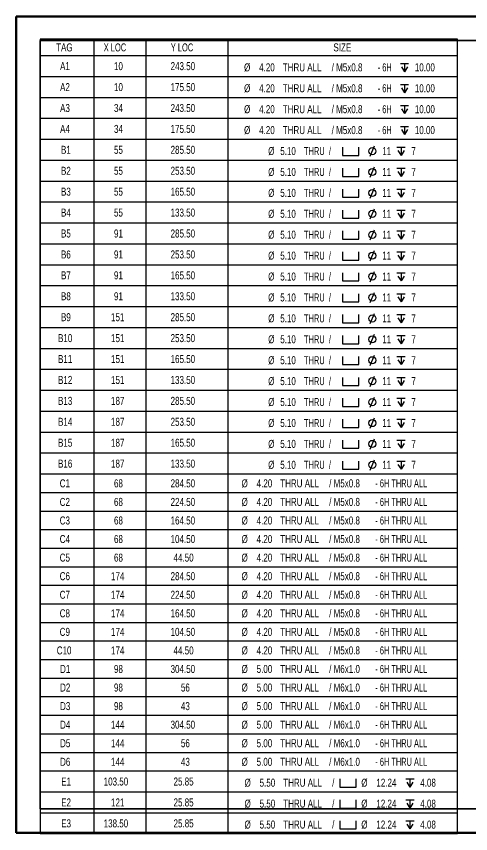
# Model space of a CAD drawing. Header units: millimetres. Extents: x 0 to 279, y 0 to 216.
# Drawn here: x 0 to 120.3, y -0.3 to 215.9 of the extents above; entities that cross this region are included whole.
import ezdxf

# ---------------------------------------------------------------- set-up
doc = ezdxf.new("R2010")
doc.units = ezdxf.units.MM
doc.layers.add('PAGE_BORDER', color=7, linetype='Continuous')
doc.layers.add('TITLE_BLOCK_BORDER', color=7, linetype='Continuous')
doc.styles.add('SLDTEXTSTYLE0', font='TXT', dxfattribs={"width": 0.75})
doc.styles.add('SLDTEXTSTYLE1', font='TXT', dxfattribs={"width": 0.7})
doc.styles.add('SLDTEXTSTYLE2', font='TXT', dxfattribs={"width": 0.6875})
doc.styles.add('SLDTEXTSTYLE3', font='TXT', dxfattribs={"width": 0.678571})
doc.styles.add('SLDTEXTSTYLE4', font='TXT', dxfattribs={"width": 0.692308})

# ---------------------------------------------------------------- blocks, each defined once
blk = doc.blocks.new('SW_SYMBOL_HOLE_DEPTH')
at = {"layer": 'TITLE_BLOCK_BORDER', "color": 0}
for p, q in [((0, 875), (800, 875)), ((400, 875), (400, 75)), ((100, 555), (400, 75)), ((700, 555), (400, 75))]:
    blk.add_line(p, q, dxfattribs=at)
blk = doc.blocks.new('SW_SYMBOL_HOLE_SPOT')
at = {"layer": 'TITLE_BLOCK_BORDER', "color": 0}
for p, q in [((0, 875), (0, 75)), ((1600, 75), (1600, 875)), ((0, 75), (1600, 75))]:
    blk.add_line(p, q, dxfattribs=at)
blk = doc.blocks.new('SW_SYMBOL_HOLE_DIAM')
at = {"layer": 'TITLE_BLOCK_BORDER', "color": 0}
blk.add_line((300, 0), (700, 1000), dxfattribs=at)
blk.add_circle((500, 500), 350, dxfattribs=at)
blk = doc.blocks.new('SW_TABLEANNOTATION_0')
at = {"layer": 'TITLE_BLOCK_BORDER', "color": 0}
for p, q in [((0, 0), (0, -210.09)), ((110.56, 0), (0, 0)), ((14.28, 0), (14.28, -4.3)), ((28.01, 0), (28.01, -4.3)), ((49.72, 0), (49.72, -4.3)), ((110.56, -210.09), (110.56, 0)), ((0, -4.3), (110.56, -4.3)), ((14.28, -4.3), (14.28, -210.09)), ((28.01, -4.3), (28.01, -210.09)), ((49.72, -4.3), (49.72, -210.09)), ((0, -9.83), (110.56, -9.83)), ((0, -15.37), (110.56, -15.37)), ((0, -20.9), (110.56, -20.9)), ((0, -26.43), (110.56, -26.43)), ((0, -31.96), (110.56, -31.96)), ((0, -37.5), (110.56, -37.5)), ((0, -43.03), (110.56, -43.03)), ((0, -48.56), (110.56, -48.56)), ((0, -54.09), (110.56, -54.09)), ((0, -59.62), (110.56, -59.62)), ((0, -65.16), (110.56, -65.16)), ((0, -70.69), (110.56, -70.69)), ((0, -76.22), (110.56, -76.22)), ((0, -81.75), (110.56, -81.75)), ((0, -87.29), (110.56, -87.29)), ((0, -92.82), (110.56, -92.82)), ((0, -98.35), (110.56, -98.35)), ((0, -103.88), (110.56, -103.88)), ((0, -109.42), (110.56, -109.42)), ((0, -114.95), (110.56, -114.95)), ((0, -119.86), (110.56, -119.86)), ((0, -124.77), (110.56, -124.77)), ((0, -129.68), (110.56, -129.68)), ((0, -134.59), (110.56, -134.59)), ((0, -139.5), (110.56, -139.5)), ((0, -144.41), (110.56, -144.41)), ((0, -149.31), (110.56, -149.31)), ((0, -154.22), (110.56, -154.22)), ((0, -159.13), (110.56, -159.13)), ((0, -164.04), (110.56, -164.04)), ((0, -168.95), (110.56, -168.95)), ((0, -173.86), (110.56, -173.86)), ((0, -178.77), (110.56, -178.77)), ((0, -183.68), (110.56, -183.68)), ((0, -188.59), (110.56, -188.59)), ((0, -193.5), (110.56, -193.5)), ((0, -199.03), (110.56, -199.03)), ((0, -204.56), (110.56, -204.56)), ((0, -210.09), (110.56, -210.09))]:
    blk.add_line(p, q, dxfattribs=at)
at = {"layer": 'TITLE_BLOCK_BORDER', "color": 0, "xscale": 0.0027037109375, "yscale": 0.0027037109375, "zscale": 0.0027037109375}
for name, p in [('SW_SYMBOL_HOLE_DEPTH', (95.41, -8.8)), ('SW_SYMBOL_HOLE_DEPTH', (95.41, -14.33)), ('SW_SYMBOL_HOLE_DEPTH', (95.41, -19.87)), ('SW_SYMBOL_HOLE_DEPTH', (95.41, -25.4)), ('SW_SYMBOL_HOLE_SPOT', (80.12, -30.93)), ('SW_SYMBOL_HOLE_DIAM', (86.62, -30.93)), ('SW_SYMBOL_HOLE_DEPTH', (94.5, -30.93)), ('SW_SYMBOL_HOLE_SPOT', (80.12, -36.46)), ('SW_SYMBOL_HOLE_DIAM', (86.62, -36.46)), ('SW_SYMBOL_HOLE_DEPTH', (94.5, -36.46)), ('SW_SYMBOL_HOLE_SPOT', (80.12, -42)), ('SW_SYMBOL_HOLE_DIAM', (86.62, -42)), ('SW_SYMBOL_HOLE_DEPTH', (94.5, -42)), ('SW_SYMBOL_HOLE_SPOT', (80.12, -47.53)), ('SW_SYMBOL_HOLE_DIAM', (86.62, -47.53)), ('SW_SYMBOL_HOLE_DEPTH', (94.5, -47.53)), ('SW_SYMBOL_HOLE_SPOT', (80.12, -53.06)), ('SW_SYMBOL_HOLE_DIAM', (86.62, -53.06)), ('SW_SYMBOL_HOLE_DEPTH', (94.5, -53.06)), ('SW_SYMBOL_HOLE_DIAM', (86.62, -58.59)), ('SW_SYMBOL_HOLE_SPOT', (80.12, -58.59)), ('SW_SYMBOL_HOLE_DEPTH', (94.5, -58.59)), ('SW_SYMBOL_HOLE_SPOT', (80.12, -64.12)), ('SW_SYMBOL_HOLE_DIAM', (86.62, -64.12)), ('SW_SYMBOL_HOLE_DEPTH', (94.5, -64.12)), ('SW_SYMBOL_HOLE_DIAM', (86.62, -69.66)), ('SW_SYMBOL_HOLE_SPOT', (80.12, -69.66)), ('SW_SYMBOL_HOLE_DEPTH', (94.5, -69.66)), ('SW_SYMBOL_HOLE_SPOT', (80.12, -75.19)), ('SW_SYMBOL_HOLE_DIAM', (86.62, -75.19)), ('SW_SYMBOL_HOLE_DEPTH', (94.5, -75.19)), ('SW_SYMBOL_HOLE_SPOT', (80.12, -80.72)), ('SW_SYMBOL_HOLE_DIAM', (86.62, -80.72)), ('SW_SYMBOL_HOLE_DEPTH', (94.5, -80.72)), ('SW_SYMBOL_HOLE_SPOT', (80.12, -86.25)), ('SW_SYMBOL_HOLE_DIAM', (86.62, -86.25)), ('SW_SYMBOL_HOLE_DEPTH', (94.5, -86.25)), ('SW_SYMBOL_HOLE_SPOT', (80.12, -91.79)), ('SW_SYMBOL_HOLE_DIAM', (86.62, -91.79)), ('SW_SYMBOL_HOLE_DEPTH', (94.5, -91.79)), ('SW_SYMBOL_HOLE_SPOT', (80.12, -97.32)), ('SW_SYMBOL_HOLE_DIAM', (86.62, -97.32)), ('SW_SYMBOL_HOLE_DEPTH', (94.5, -97.32)), ('SW_SYMBOL_HOLE_SPOT', (80.12, -102.85)), ('SW_SYMBOL_HOLE_DIAM', (86.62, -102.85)), ('SW_SYMBOL_HOLE_DEPTH', (94.5, -102.85)), ('SW_SYMBOL_HOLE_DIAM', (86.62, -108.38)), ('SW_SYMBOL_HOLE_SPOT', (80.12, -108.38)), ('SW_SYMBOL_HOLE_DEPTH', (94.5, -108.38)), ('SW_SYMBOL_HOLE_SPOT', (80.12, -113.92)), ('SW_SYMBOL_HOLE_DIAM', (86.62, -113.92)), ('SW_SYMBOL_HOLE_DEPTH', (94.5, -113.92)), ('SW_SYMBOL_HOLE_SPOT', (79.34, -198)), ('SW_SYMBOL_HOLE_DEPTH', (96.85, -198)), ('SW_SYMBOL_HOLE_SPOT', (79.34, -203.53)), ('SW_SYMBOL_HOLE_DEPTH', (96.85, -203.53)), ('SW_SYMBOL_HOLE_SPOT', (79.34, -209.06)), ('SW_SYMBOL_HOLE_DEPTH', (96.85, -209.06))]:
    blk.add_blockref(name, p, dxfattribs=at)
at = {"layer": 'TITLE_BLOCK_BORDER', "color": 0, "attachment_point": 1}
for s, insert, char_height, style in [('TAG', (4.26, -1.09), 2.117, 'SLDTEXTSTYLE0'), ('X LOC', (16.87, -1.09), 2.117, 'SLDTEXTSTYLE1'), ('Y LOC', (34.62, -1.09), 2.117, 'SLDTEXTSTYLE1'), ('SIZE', (77.68, -1.09), 2.117, 'SLDTEXTSTYLE0'), ('A1', (5.31, -6.05), 2.117, 'SLDTEXTSTYLE0'), ('10', (19.58, -6.05), 2.117, 'SLDTEXTSTYLE0'), ('243.50', (34.57, -6.05), 2.117, 'SLDTEXTSTYLE0'), ('%%c', (54.02, -6.37), 2.117, 'SLDTEXTSTYLE0'), ('4.20', (58.01, -6.37), 2.117, 'SLDTEXTSTYLE0'), ('THRU ALL', (64.27, -6.37), 2.117, 'SLDTEXTSTYLE0'), ('/ M5x0.8', (77.22, -6.37), 2.117, 'SLDTEXTSTYLE0'), ('- 6H', (89.43, -6.37), 2.117, 'SLDTEXTSTYLE2'), ('10.00', (99.23, -6.37), 2.117, 'SLDTEXTSTYLE0'), ('A2', (5.31, -11.59), 2.117, 'SLDTEXTSTYLE0'), ('10', (19.58, -11.59), 2.117, 'SLDTEXTSTYLE0'), ('175.50', (34.57, -11.59), 2.117, 'SLDTEXTSTYLE0'), ('%%c', (54.02, -11.9), 2.117, 'SLDTEXTSTYLE0'), ('4.20', (58.01, -11.9), 2.117, 'SLDTEXTSTYLE0'), ('THRU ALL', (64.27, -11.9), 2.117, 'SLDTEXTSTYLE0'), ('/ M5x0.8', (77.22, -11.9), 2.117, 'SLDTEXTSTYLE0'), ('- 6H', (89.43, -11.9), 2.117, 'SLDTEXTSTYLE2'), ('10.00', (99.23, -11.9), 2.117, 'SLDTEXTSTYLE0'), ('A3', (5.31, -17.12), 2.117, 'SLDTEXTSTYLE0'), ('34', (19.58, -17.12), 2.117, 'SLDTEXTSTYLE0'), ('243.50', (34.57, -17.12), 2.117, 'SLDTEXTSTYLE0'), ('%%c', (54.02, -17.43), 2.117, 'SLDTEXTSTYLE0'), ('4.20', (58.01, -17.43), 2.117, 'SLDTEXTSTYLE0'), ('THRU ALL', (64.27, -17.43), 2.117, 'SLDTEXTSTYLE0'), ('/ M5x0.8', (77.22, -17.43), 2.117, 'SLDTEXTSTYLE0'), ('- 6H', (89.43, -17.43), 2.117, 'SLDTEXTSTYLE2'), ('10.00', (99.23, -17.43), 2.117, 'SLDTEXTSTYLE0'), ('A4', (5.31, -22.65), 2.117, 'SLDTEXTSTYLE0'), ('34', (19.58, -22.65), 2.117, 'SLDTEXTSTYLE0'), ('175.50', (34.57, -22.65), 2.117, 'SLDTEXTSTYLE0'), ('%%c', (54.02, -22.96), 2.117, 'SLDTEXTSTYLE0'), ('4.20', (58.01, -22.96), 2.117, 'SLDTEXTSTYLE0'), ('THRU ALL', (64.27, -22.96), 2.117, 'SLDTEXTSTYLE0'), ('/ M5x0.8', (77.22, -22.96), 2.117, 'SLDTEXTSTYLE0'), ('- 6H', (89.43, -22.96), 2.117, 'SLDTEXTSTYLE2'), ('10.00', (99.23, -22.96), 2.117, 'SLDTEXTSTYLE0'), ('B1', (5.55, -28.18), 2.117, 'SLDTEXTSTYLE0'), ('55', (19.58, -28.18), 2.117, 'SLDTEXTSTYLE0'), ('285.50', (34.57, -28.18), 2.117, 'SLDTEXTSTYLE0'), ('%%c', (60.41, -28.5), 2.117, 'SLDTEXTSTYLE0'), ('5.10', (63.6, -28.5), 2.117, 'SLDTEXTSTYLE0'), ('THRU  /', (69.87, -28.5), 2.117, 'SLDTEXTSTYLE3'), ('11', (90.61, -28.5), 2.117, 'SLDTEXTSTYLE0'), ('7', (98.32, -28.5), 2.12, 'SLDTEXTSTYLE0'), ('B2', (5.55, -33.72), 2.117, 'SLDTEXTSTYLE0'), ('55', (19.58, -33.72), 2.117, 'SLDTEXTSTYLE0'), ('253.50', (34.57, -33.72), 2.117, 'SLDTEXTSTYLE0'), ('%%c', (60.41, -34.03), 2.117, 'SLDTEXTSTYLE0'), ('5.10', (63.6, -34.03), 2.117, 'SLDTEXTSTYLE0'), ('THRU  /', (69.87, -34.03), 2.117, 'SLDTEXTSTYLE3'), ('11', (90.61, -34.03), 2.117, 'SLDTEXTSTYLE0'), ('7', (98.32, -34.03), 2.12, 'SLDTEXTSTYLE0'), ('B3', (5.55, -39.25), 2.117, 'SLDTEXTSTYLE0'), ('55', (19.58, -39.25), 2.117, 'SLDTEXTSTYLE0'), ('165.50', (34.57, -39.25), 2.117, 'SLDTEXTSTYLE0'), ('%%c', (60.41, -39.56), 2.117, 'SLDTEXTSTYLE0'), ('5.10', (63.6, -39.56), 2.117, 'SLDTEXTSTYLE0'), ('THRU  /', (69.87, -39.56), 2.117, 'SLDTEXTSTYLE3'), ('11', (90.61, -39.56), 2.117, 'SLDTEXTSTYLE0'), ('7', (98.32, -39.56), 2.12, 'SLDTEXTSTYLE0'), ('B4', (5.55, -44.78), 2.117, 'SLDTEXTSTYLE0'), ('55', (19.58, -44.78), 2.117, 'SLDTEXTSTYLE0'), ('133.50', (34.57, -44.78), 2.117, 'SLDTEXTSTYLE0'), ('%%c', (60.41, -45.09), 2.117, 'SLDTEXTSTYLE0'), ('5.10', (63.6, -45.09), 2.117, 'SLDTEXTSTYLE0'), ('THRU  /', (69.87, -45.09), 2.117, 'SLDTEXTSTYLE3'), ('11', (90.61, -45.09), 2.117, 'SLDTEXTSTYLE0'), ('7', (98.32, -45.09), 2.12, 'SLDTEXTSTYLE0'), ('B5', (5.55, -50.31), 2.117, 'SLDTEXTSTYLE0'), ('91', (19.58, -50.31), 2.117, 'SLDTEXTSTYLE0'), ('285.50', (34.57, -50.31), 2.117, 'SLDTEXTSTYLE0'), ('%%c', (60.41, -50.62), 2.117, 'SLDTEXTSTYLE0'), ('5.10', (63.6, -50.62), 2.117, 'SLDTEXTSTYLE0'), ('THRU  /', (69.87, -50.62), 2.117, 'SLDTEXTSTYLE3'), ('11', (90.61, -50.62), 2.117, 'SLDTEXTSTYLE0'), ('7', (98.32, -50.62), 2.12, 'SLDTEXTSTYLE0'), ('B6', (5.55, -55.85), 2.117, 'SLDTEXTSTYLE0'), ('91', (19.58, -55.85), 2.117, 'SLDTEXTSTYLE0'), ('253.50', (34.57, -55.85), 2.117, 'SLDTEXTSTYLE0'), ('%%c', (60.41, -56.16), 2.117, 'SLDTEXTSTYLE0'), ('5.10', (63.6, -56.16), 2.117, 'SLDTEXTSTYLE0'), ('THRU  /', (69.87, -56.16), 2.117, 'SLDTEXTSTYLE3'), ('11', (90.61, -56.16), 2.117, 'SLDTEXTSTYLE0'), ('7', (98.32, -56.16), 2.12, 'SLDTEXTSTYLE0'), ('B7', (5.55, -61.38), 2.117, 'SLDTEXTSTYLE0'), ('91', (19.58, -61.38), 2.117, 'SLDTEXTSTYLE0'), ('165.50', (34.57, -61.38), 2.117, 'SLDTEXTSTYLE0'), ('%%c', (60.41, -61.69), 2.117, 'SLDTEXTSTYLE0'), ('5.10', (63.6, -61.69), 2.117, 'SLDTEXTSTYLE0'), ('THRU  /', (69.87, -61.69), 2.117, 'SLDTEXTSTYLE3'), ('11', (90.61, -61.69), 2.117, 'SLDTEXTSTYLE0'), ('7', (98.32, -61.69), 2.12, 'SLDTEXTSTYLE0'), ('B8', (5.55, -66.91), 2.117, 'SLDTEXTSTYLE0'), ('91', (19.58, -66.91), 2.117, 'SLDTEXTSTYLE0'), ('133.50', (34.57, -66.91), 2.117, 'SLDTEXTSTYLE0'), ('%%c', (60.41, -67.22), 2.117, 'SLDTEXTSTYLE0'), ('5.10', (63.6, -67.22), 2.117, 'SLDTEXTSTYLE0'), ('THRU  /', (69.87, -67.22), 2.117, 'SLDTEXTSTYLE3'), ('11', (90.61, -67.22), 2.117, 'SLDTEXTSTYLE0'), ('7', (98.32, -67.22), 2.12, 'SLDTEXTSTYLE0'), ('B9', (5.55, -72.44), 2.117, 'SLDTEXTSTYLE0'), ('151', (18.8, -72.44), 2.117, 'SLDTEXTSTYLE0'), ('285.50', (34.57, -72.44), 2.117, 'SLDTEXTSTYLE0'), ('%%c', (60.41, -72.75), 2.117, 'SLDTEXTSTYLE0'), ('5.10', (63.6, -72.75), 2.117, 'SLDTEXTSTYLE0'), ('THRU  /', (69.87, -72.75), 2.117, 'SLDTEXTSTYLE3'), ('11', (90.61, -72.75), 2.117, 'SLDTEXTSTYLE0'), ('7', (98.32, -72.75), 2.12, 'SLDTEXTSTYLE0'), ('B10', (4.77, -77.98), 2.117, 'SLDTEXTSTYLE0'), ('151', (18.8, -77.98), 2.117, 'SLDTEXTSTYLE0'), ('253.50', (34.57, -77.98), 2.117, 'SLDTEXTSTYLE0'), ('%%c', (60.41, -78.29), 2.117, 'SLDTEXTSTYLE0'), ('5.10', (63.6, -78.29), 2.117, 'SLDTEXTSTYLE0'), ('THRU  /', (69.87, -78.29), 2.117, 'SLDTEXTSTYLE3'), ('11', (90.61, -78.29), 2.117, 'SLDTEXTSTYLE0'), ('7', (98.32, -78.29), 2.12, 'SLDTEXTSTYLE0'), ('B11', (4.77, -83.51), 2.117, 'SLDTEXTSTYLE0'), ('151', (18.8, -83.51), 2.117, 'SLDTEXTSTYLE0'), ('165.50', (34.57, -83.51), 2.117, 'SLDTEXTSTYLE0'), ('%%c', (60.41, -83.82), 2.117, 'SLDTEXTSTYLE0'), ('5.10', (63.6, -83.82), 2.117, 'SLDTEXTSTYLE0'), ('THRU  /', (69.87, -83.82), 2.117, 'SLDTEXTSTYLE3'), ('11', (90.61, -83.82), 2.117, 'SLDTEXTSTYLE0'), ('7', (98.32, -83.82), 2.12, 'SLDTEXTSTYLE0'), ('B12', (4.77, -89.04), 2.117, 'SLDTEXTSTYLE0'), ('151', (18.8, -89.04), 2.117, 'SLDTEXTSTYLE0'), ('133.50', (34.57, -89.04), 2.117, 'SLDTEXTSTYLE0'), ('%%c', (60.41, -89.35), 2.117, 'SLDTEXTSTYLE0'), ('5.10', (63.6, -89.35), 2.117, 'SLDTEXTSTYLE0'), ('THRU  /', (69.87, -89.35), 2.117, 'SLDTEXTSTYLE3'), ('11', (90.61, -89.35), 2.117, 'SLDTEXTSTYLE0'), ('7', (98.32, -89.35), 2.12, 'SLDTEXTSTYLE0'), ('B13', (4.77, -94.57), 2.117, 'SLDTEXTSTYLE0'), ('187', (18.8, -94.57), 2.117, 'SLDTEXTSTYLE0'), ('285.50', (34.57, -94.57), 2.117, 'SLDTEXTSTYLE0'), ('%%c', (60.41, -94.88), 2.117, 'SLDTEXTSTYLE0'), ('5.10', (63.6, -94.88), 2.117, 'SLDTEXTSTYLE0'), ('THRU  /', (69.87, -94.88), 2.117, 'SLDTEXTSTYLE3'), ('11', (90.61, -94.88), 2.117, 'SLDTEXTSTYLE0'), ('7', (98.32, -94.88), 2.12, 'SLDTEXTSTYLE0'), ('B14', (4.77, -100.11), 2.117, 'SLDTEXTSTYLE0'), ('187', (18.8, -100.11), 2.117, 'SLDTEXTSTYLE0'), ('253.50', (34.57, -100.11), 2.117, 'SLDTEXTSTYLE0'), ('%%c', (60.41, -100.42), 2.117, 'SLDTEXTSTYLE0'), ('5.10', (63.6, -100.42), 2.117, 'SLDTEXTSTYLE0'), ('THRU  /', (69.87, -100.42), 2.117, 'SLDTEXTSTYLE3'), ('11', (90.61, -100.42), 2.117, 'SLDTEXTSTYLE0'), ('7', (98.32, -100.42), 2.12, 'SLDTEXTSTYLE0'), ('B15', (4.77, -105.64), 2.117, 'SLDTEXTSTYLE0'), ('187', (18.8, -105.64), 2.117, 'SLDTEXTSTYLE0'), ('165.50', (34.57, -105.64), 2.117, 'SLDTEXTSTYLE0'), ('%%c', (60.41, -105.95), 2.117, 'SLDTEXTSTYLE0'), ('THRU  /', (69.87, -105.95), 2.117, 'SLDTEXTSTYLE3'), ('5.10', (63.6, -105.95), 2.117, 'SLDTEXTSTYLE0'), ('11', (90.61, -105.95), 2.117, 'SLDTEXTSTYLE0'), ('7', (98.32, -105.95), 2.12, 'SLDTEXTSTYLE0'), ('B16', (4.77, -111.17), 2.117, 'SLDTEXTSTYLE0'), ('187', (18.8, -111.17), 2.117, 'SLDTEXTSTYLE0'), ('133.50', (34.57, -111.17), 2.117, 'SLDTEXTSTYLE0'), ('%%c', (60.41, -111.48), 2.117, 'SLDTEXTSTYLE0'), ('5.10', (63.6, -111.48), 2.117, 'SLDTEXTSTYLE0'), ('THRU  /', (69.87, -111.48), 2.117, 'SLDTEXTSTYLE3'), ('11', (90.61, -111.48), 2.117, 'SLDTEXTSTYLE0'), ('7', (98.32, -111.48), 2.12, 'SLDTEXTSTYLE0'), ('C1', (5.21, -116.39), 2.117, 'SLDTEXTSTYLE0'), ('68', (19.58, -116.39), 2.117, 'SLDTEXTSTYLE0'), ('284.50', (34.57, -116.39), 2.117, 'SLDTEXTSTYLE0'), ('%%c', (53.36, -116.39), 2.117, 'SLDTEXTSTYLE0'), ('4.20', (57.35, -116.39), 2.117, 'SLDTEXTSTYLE0'), ('THRU ALL', (63.6, -116.39), 2.117, 'SLDTEXTSTYLE0'), ('/ M5x0.8', (76.55, -116.39), 2.117, 'SLDTEXTSTYLE0'), ('- 6H THRU ALL', (88.77, -116.39), 2.1167, 'SLDTEXTSTYLE4'), ('C2', (5.21, -121.3), 2.117, 'SLDTEXTSTYLE0'), ('68', (19.58, -121.3), 2.117, 'SLDTEXTSTYLE0'), ('224.50', (34.57, -121.3), 2.117, 'SLDTEXTSTYLE0'), ('%%c', (53.36, -121.3), 2.117, 'SLDTEXTSTYLE0'), ('4.20', (57.35, -121.3), 2.117, 'SLDTEXTSTYLE0'), ('THRU ALL', (63.6, -121.3), 2.117, 'SLDTEXTSTYLE0'), ('/ M5x0.8', (76.55, -121.3), 2.117, 'SLDTEXTSTYLE0'), ('- 6H THRU ALL', (88.77, -121.3), 2.1167, 'SLDTEXTSTYLE4'), ('C3', (5.21, -126.21), 2.117, 'SLDTEXTSTYLE0'), ('68', (19.58, -126.21), 2.117, 'SLDTEXTSTYLE0'), ('164.50', (34.57, -126.21), 2.117, 'SLDTEXTSTYLE0'), ('%%c', (53.36, -126.21), 2.117, 'SLDTEXTSTYLE0'), ('4.20', (57.35, -126.21), 2.117, 'SLDTEXTSTYLE0'), ('THRU ALL', (63.6, -126.21), 2.117, 'SLDTEXTSTYLE0'), ('/ M5x0.8', (76.55, -126.21), 2.117, 'SLDTEXTSTYLE0'), ('- 6H THRU ALL', (88.77, -126.21), 2.1167, 'SLDTEXTSTYLE4'), ('C4', (5.21, -131.12), 2.117, 'SLDTEXTSTYLE0'), ('68', (19.58, -131.12), 2.117, 'SLDTEXTSTYLE0'), ('104.50', (34.57, -131.12), 2.117, 'SLDTEXTSTYLE0'), ('%%c', (53.36, -131.12), 2.117, 'SLDTEXTSTYLE0'), ('4.20', (57.35, -131.12), 2.117, 'SLDTEXTSTYLE0'), ('THRU ALL', (63.6, -131.12), 2.117, 'SLDTEXTSTYLE0'), ('/ M5x0.8', (76.55, -131.12), 2.117, 'SLDTEXTSTYLE0'), ('- 6H THRU ALL', (88.77, -131.12), 2.1167, 'SLDTEXTSTYLE4'), ('C5', (5.21, -136.03), 2.117, 'SLDTEXTSTYLE0'), ('68', (19.58, -136.03), 2.117, 'SLDTEXTSTYLE0'), ('44.50', (35.35, -136.03), 2.117, 'SLDTEXTSTYLE0'), ('%%c', (53.36, -136.03), 2.117, 'SLDTEXTSTYLE0'), ('4.20', (57.35, -136.03), 2.117, 'SLDTEXTSTYLE0'), ('THRU ALL', (63.6, -136.03), 2.117, 'SLDTEXTSTYLE0'), ('/ M5x0.8', (76.55, -136.03), 2.117, 'SLDTEXTSTYLE0'), ('- 6H THRU ALL', (88.77, -136.03), 2.1167, 'SLDTEXTSTYLE4'), ('C6', (5.21, -140.94), 2.117, 'SLDTEXTSTYLE0'), ('174', (18.8, -140.94), 2.117, 'SLDTEXTSTYLE0'), ('284.50', (34.57, -140.94), 2.117, 'SLDTEXTSTYLE0'), ('%%c', (53.36, -140.94), 2.117, 'SLDTEXTSTYLE0'), ('4.20', (57.35, -140.94), 2.117, 'SLDTEXTSTYLE0'), ('THRU ALL', (63.6, -140.94), 2.117, 'SLDTEXTSTYLE0'), ('/ M5x0.8', (76.55, -140.94), 2.117, 'SLDTEXTSTYLE0'), ('- 6H THRU ALL', (88.77, -140.94), 2.1167, 'SLDTEXTSTYLE4'), ('C7', (5.21, -145.85), 2.117, 'SLDTEXTSTYLE0'), ('174', (18.8, -145.85), 2.117, 'SLDTEXTSTYLE0'), ('224.50', (34.57, -145.85), 2.117, 'SLDTEXTSTYLE0'), ('%%c', (53.36, -145.85), 2.117, 'SLDTEXTSTYLE0'), ('4.20', (57.35, -145.85), 2.117, 'SLDTEXTSTYLE0'), ('THRU ALL', (63.6, -145.85), 2.117, 'SLDTEXTSTYLE0'), ('/ M5x0.8', (76.55, -145.85), 2.117, 'SLDTEXTSTYLE0'), ('- 6H THRU ALL', (88.77, -145.85), 2.1167, 'SLDTEXTSTYLE4'), ('C8', (5.21, -150.76), 2.117, 'SLDTEXTSTYLE0'), ('174', (18.8, -150.76), 2.117, 'SLDTEXTSTYLE0'), ('164.50', (34.57, -150.76), 2.117, 'SLDTEXTSTYLE0'), ('%%c', (53.36, -150.76), 2.117, 'SLDTEXTSTYLE0'), ('4.20', (57.35, -150.76), 2.117, 'SLDTEXTSTYLE0'), ('THRU ALL', (63.6, -150.76), 2.117, 'SLDTEXTSTYLE0'), ('/ M5x0.8', (76.55, -150.76), 2.117, 'SLDTEXTSTYLE0'), ('- 6H THRU ALL', (88.77, -150.76), 2.1167, 'SLDTEXTSTYLE4'), ('C9', (5.21, -155.67), 2.117, 'SLDTEXTSTYLE0'), ('104.50', (34.57, -155.67), 2.117, 'SLDTEXTSTYLE0'), ('%%c', (53.36, -155.67), 2.117, 'SLDTEXTSTYLE0'), ('4.20', (57.35, -155.67), 2.117, 'SLDTEXTSTYLE0'), ('/ M5x0.8', (76.55, -155.67), 2.117, 'SLDTEXTSTYLE0'), ('- 6H THRU ALL', (88.77, -155.67), 2.1167, 'SLDTEXTSTYLE4'), ('174', (18.8, -155.67), 2.117, 'SLDTEXTSTYLE0'), ('THRU ALL', (63.6, -155.67), 2.117, 'SLDTEXTSTYLE0'), ('C10', (4.43, -160.57), 2.117, 'SLDTEXTSTYLE0'), ('174', (18.8, -160.57), 2.117, 'SLDTEXTSTYLE0'), ('44.50', (35.35, -160.57), 2.117, 'SLDTEXTSTYLE0'), ('%%c', (53.36, -160.57), 2.117, 'SLDTEXTSTYLE0'), ('4.20', (57.35, -160.57), 2.117, 'SLDTEXTSTYLE0'), ('THRU ALL', (63.6, -160.57), 2.117, 'SLDTEXTSTYLE0'), ('/ M5x0.8', (76.55, -160.57), 2.117, 'SLDTEXTSTYLE0'), ('- 6H THRU ALL', (88.77, -160.57), 2.1167, 'SLDTEXTSTYLE4'), ('D1', (5.31, -165.48), 2.117, 'SLDTEXTSTYLE0'), ('98', (19.58, -165.48), 2.117, 'SLDTEXTSTYLE0'), ('304.50', (34.57, -165.48), 2.117, 'SLDTEXTSTYLE0'), ('%%c', (53.36, -165.48), 2.117, 'SLDTEXTSTYLE0'), ('5.00', (57.35, -165.48), 2.117, 'SLDTEXTSTYLE0'), ('THRU ALL', (63.6, -165.48), 2.117, 'SLDTEXTSTYLE0'), ('/ M6x1.0', (76.55, -165.48), 2.117, 'SLDTEXTSTYLE0'), ('- 6H THRU ALL', (88.77, -165.48), 2.1167, 'SLDTEXTSTYLE4'), ('D2', (5.31, -170.39), 2.117, 'SLDTEXTSTYLE0'), ('98', (19.58, -170.39), 2.117, 'SLDTEXTSTYLE0'), ('56', (37.3, -170.39), 2.117, 'SLDTEXTSTYLE0'), ('%%c', (53.36, -170.39), 2.117, 'SLDTEXTSTYLE0'), ('5.00', (57.35, -170.39), 2.117, 'SLDTEXTSTYLE0'), ('THRU ALL', (63.6, -170.39), 2.117, 'SLDTEXTSTYLE0'), ('/ M6x1.0', (76.55, -170.39), 2.117, 'SLDTEXTSTYLE0'), ('- 6H THRU ALL', (88.77, -170.39), 2.1167, 'SLDTEXTSTYLE4'), ('D3', (5.31, -175.3), 2.117, 'SLDTEXTSTYLE0'), ('98', (19.58, -175.3), 2.117, 'SLDTEXTSTYLE0'), ('43', (37.3, -175.3), 2.117, 'SLDTEXTSTYLE0'), ('%%c', (53.36, -175.3), 2.117, 'SLDTEXTSTYLE0'), ('5.00', (57.35, -175.3), 2.117, 'SLDTEXTSTYLE0'), ('THRU ALL', (63.6, -175.3), 2.117, 'SLDTEXTSTYLE0'), ('/ M6x1.0', (76.55, -175.3), 2.117, 'SLDTEXTSTYLE0'), ('- 6H THRU ALL', (88.77, -175.3), 2.1167, 'SLDTEXTSTYLE4'), ('D4', (5.31, -180.21), 2.117, 'SLDTEXTSTYLE0'), ('144', (18.8, -180.21), 2.117, 'SLDTEXTSTYLE0'), ('304.50', (34.57, -180.21), 2.117, 'SLDTEXTSTYLE0'), ('%%c', (53.36, -180.21), 2.117, 'SLDTEXTSTYLE0'), ('5.00', (57.35, -180.21), 2.117, 'SLDTEXTSTYLE0'), ('THRU ALL', (63.6, -180.21), 2.117, 'SLDTEXTSTYLE0'), ('/ M6x1.0', (76.55, -180.21), 2.117, 'SLDTEXTSTYLE0'), ('- 6H THRU ALL', (88.77, -180.21), 2.1167, 'SLDTEXTSTYLE4'), ('D5', (5.31, -185.12), 2.117, 'SLDTEXTSTYLE0'), ('144', (18.8, -185.12), 2.117, 'SLDTEXTSTYLE0'), ('56', (37.3, -185.12), 2.117, 'SLDTEXTSTYLE0'), ('%%c', (53.36, -185.12), 2.117, 'SLDTEXTSTYLE0'), ('5.00', (57.35, -185.12), 2.117, 'SLDTEXTSTYLE0'), ('THRU ALL', (63.6, -185.12), 2.117, 'SLDTEXTSTYLE0'), ('/ M6x1.0', (76.55, -185.12), 2.117, 'SLDTEXTSTYLE0'), ('- 6H THRU ALL', (88.77, -185.12), 2.1167, 'SLDTEXTSTYLE4'), ('D6', (5.31, -190.03), 2.117, 'SLDTEXTSTYLE0'), ('144', (18.8, -190.03), 2.117, 'SLDTEXTSTYLE0'), ('43', (37.3, -190.03), 2.117, 'SLDTEXTSTYLE0'), ('%%c', (53.36, -190.03), 2.117, 'SLDTEXTSTYLE0'), ('5.00', (57.35, -190.03), 2.117, 'SLDTEXTSTYLE0'), ('THRU ALL', (63.6, -190.03), 2.117, 'SLDTEXTSTYLE0'), ('/ M6x1.0', (76.55, -190.03), 2.117, 'SLDTEXTSTYLE0'), ('- 6H THRU ALL', (88.77, -190.03), 2.1167, 'SLDTEXTSTYLE4'), ('E1', (5.6, -195.25), 2.117, 'SLDTEXTSTYLE0'), ('103.50', (16.85, -195.25), 2.117, 'SLDTEXTSTYLE0'), ('25.85', (35.35, -195.25), 2.117, 'SLDTEXTSTYLE0'), ('%%c', (54.15, -195.56), 2.117, 'SLDTEXTSTYLE0'), ('5.50', (58.14, -195.56), 2.117, 'SLDTEXTSTYLE0'), ('THRU ALL', (64.39, -195.56), 2.117, 'SLDTEXTSTYLE0'), ('/', (77.34, -195.56), 2.12, 'SLDTEXTSTYLE0'), ('%%c', (85.06, -195.56), 2.117, 'SLDTEXTSTYLE0'), ('12.24', (89.05, -195.56), 2.117, 'SLDTEXTSTYLE0'), ('4.08', (100.67, -195.56), 2.117, 'SLDTEXTSTYLE0'), ('E2', (5.6, -200.78), 2.117, 'SLDTEXTSTYLE0'), ('121', (18.8, -200.78), 2.117, 'SLDTEXTSTYLE0'), ('25.85', (35.35, -200.78), 2.117, 'SLDTEXTSTYLE0'), ('%%c', (54.15, -201.09), 2.117, 'SLDTEXTSTYLE0'), ('/', (77.34, -201.09), 2.12, 'SLDTEXTSTYLE0'), ('%%c', (85.06, -201.09), 2.117, 'SLDTEXTSTYLE0'), ('5.50', (58.14, -201.09), 2.117, 'SLDTEXTSTYLE0'), ('THRU ALL', (64.39, -201.09), 2.117, 'SLDTEXTSTYLE0'), ('12.24', (89.05, -201.09), 2.117, 'SLDTEXTSTYLE0'), ('4.08', (100.67, -201.09), 2.117, 'SLDTEXTSTYLE0'), ('E3', (5.6, -206.32), 2.117, 'SLDTEXTSTYLE0'), ('138.50', (16.85, -206.32), 2.117, 'SLDTEXTSTYLE0'), ('25.85', (35.35, -206.32), 2.117, 'SLDTEXTSTYLE0'), ('%%c', (54.15, -206.63), 2.117, 'SLDTEXTSTYLE0'), ('5.50', (58.14, -206.63), 2.117, 'SLDTEXTSTYLE0'), ('THRU ALL', (64.39, -206.63), 2.117, 'SLDTEXTSTYLE0'), ('/', (77.34, -206.63), 2.12, 'SLDTEXTSTYLE0'), ('%%c', (85.06, -206.63), 2.117, 'SLDTEXTSTYLE0'), ('12.24', (89.05, -206.63), 2.117, 'SLDTEXTSTYLE0'), ('4.08', (100.67, -206.63), 2.117, 'SLDTEXTSTYLE0')]:
    blk.add_mtext(s, dxfattribs=dict(at, insert=insert, char_height=char_height, style=style))

msp = doc.modelspace()

# ---------------------------------------------------------------- linework, layer by layer
at = {"color": 7, "linetype": 'Continuous', "lineweight": 50}
for p, q in [((0, 0), (0, 215.9)), ((0, 215.9), (279.4, 215.9)), ((0, 0), (279.4, 0))]:
    msp.add_line(p, q, dxfattribs=at)
at = {"layer": 'PAGE_BORDER', "lineweight": 35}
for p, q in [((6.35, 209.55), (273.05, 209.55)), ((6.35, 6.35), (6.35, 209.55)), ((6.35, 6.35), (273.05, 6.35))]:
    msp.add_line(p, q, dxfattribs=at)

# ---------------------------------------------------------------- block references
at = {"layer": 'TITLE_BLOCK_BORDER'}
msp.add_blockref('SW_TABLEANNOTATION_0', (6.2764, 209.8367), dxfattribs=at)

doc.saveas('drawing.dxf')
